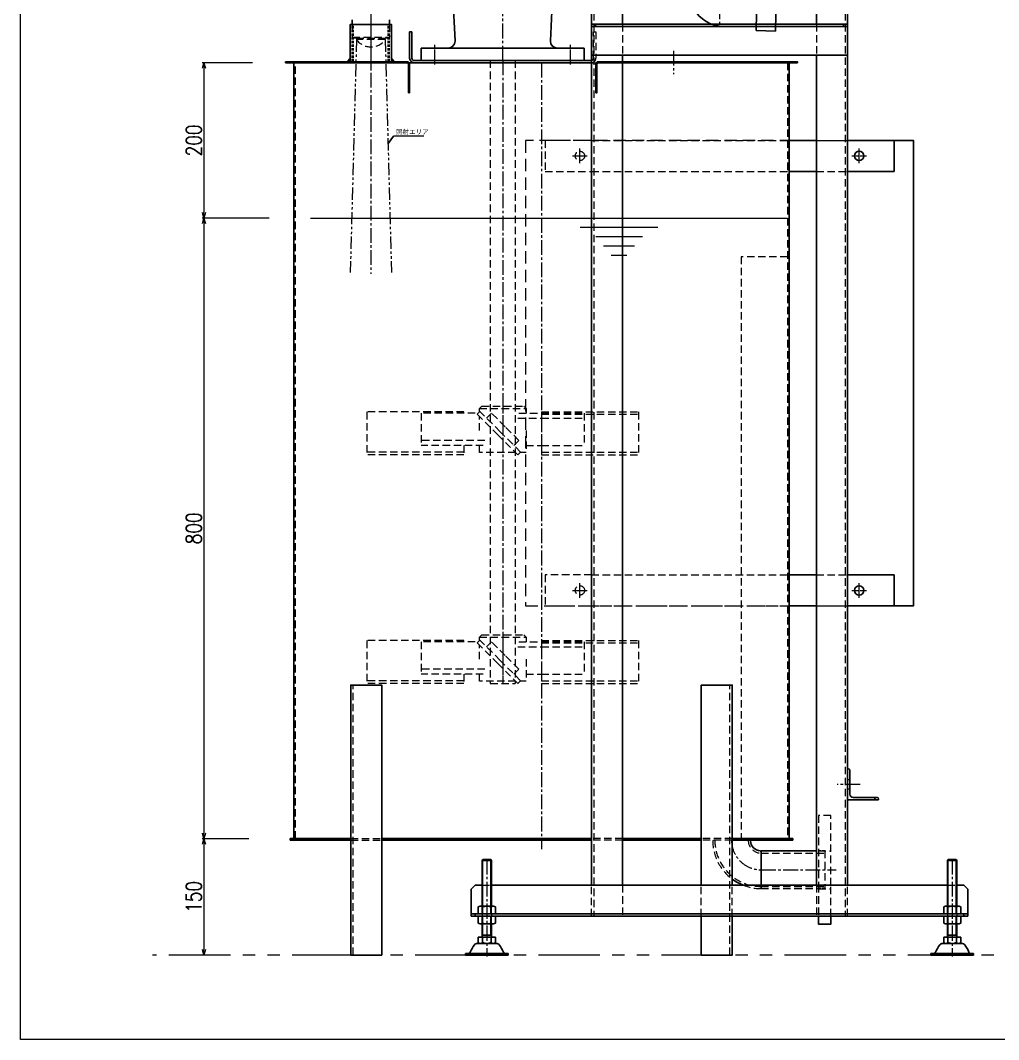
# Model space of a CAD drawing. Header units: millimetres. Extents: x 0 to 10987, y 0 to 7892.
# Drawn here: x 552 to 1813, y 4115 to 5429 of the extents above; entities that cross this region are included whole.
import ezdxf

# ---------------------------------------------------------------- set-up
doc = ezdxf.new("R2010")
doc.units = ezdxf.units.MM
for name, pattern in [('CENTER2', [28.575, 19.05, -3.175, 3.175, -3.175]), ('HIDDEN2', [4.7625, 3.175, -1.5875]), ('PHANTOM2', [31.75, 15.875, -3.175, 3.175, -3.175, 3.175, -3.175])]:
    doc.linetypes.add(name, pattern=pattern)
for name, color, linetype, lineweight in [('01_外形線', 7, 'Continuous', 25), ('02_細線', 5, 'Continuous', 13), ('03_かくれ線', 6, 'HIDDEN2', 13), ('04_中心線', 1, 'CENTER2', 9), ('05_仮想線', 2, 'PHANTOM2', 13), ('07_寸法線', 3, 'Continuous', 9)]:
    doc.layers.add(name, color=color, linetype=linetype, lineweight=lineweight)
doc.layers.add('10_補助線', color=8, linetype='Continuous', lineweight=13, plot=False)
doc.styles.get("Standard").update_dxf_attribs({"font": 'arial.ttf'})
doc.styles.add('寸法用', font='simplex.shx', dxfattribs={"width": 0.8, "bigfont": '@extfont2.shx'})
doc.dimstyles.get("Standard").update_dxf_attribs({"dimtxt": 0.18, "dimasz": 0.18, "dimexe": 0.18, "dimexo": 0.0625, "dimgap": 0.09, "dimtad": 0, "dimtih": 1, "dimtoh": 1, "dimdec": 4, "dimzin": 0, "dimdsep": 46, "dimtxsty": 'Standard', "dimcen": 0.09, "dimadec": 0, "dimazin": 0, "dimtfac": 1, "dimtdec": 4, "dimtofl": 0, "dimtmove": 0, "dimatfit": 3, "dimfxl": 1, "dimtolj": 1, "dimtzin": 0, "dimarcsym": 0})
doc.dimstyles.new('機械製図用', dxfattribs={"dimtxt": 3.5, "dimasz": 3.5, "dimexe": 2, "dimexo": 0, "dimgap": 1.2, "dimtad": 1, "dimdsep": 46, "dimtxsty": '寸法用', "dimblk": 'OPEN30', "dimcen": 0, "dimclrd": 256, "dimclre": 256, "dimclrt": 7, "dimazin": 2, "dimtm": 1e-09, "dimtfac": 0.75, "dimtmove": 0, "dimatfit": 3, "dimldrblk": 'OPEN30', "dimfxl": 1, "dimlwd": -1, "dimlwe": -1, "dimarcsym": 0})

# ---------------------------------------------------------------- blocks, each defined once
blk = doc.blocks.new('*U370')
at = {"layer": '04_中心線', "color": 0, "linetype": 'CENTER2', "transparency": 16777216}
for p, q in [((-9.5, 0), (-1.2, 0)), ((0, 1.2), (0, 9.5)), ((1.2, 0), (9.5, 0)), ((0, -9.5), (0, -1.2))]:
    blk.add_line(p, q, dxfattribs=at)
at = {"layer": '04_中心線', "color": 0, "linetype": 'Continuous', "transparency": 16777216}
for p, q in [((-0.6, 0), (0.6, 0)), ((0, -0.6), (0, 0.6))]:
    blk.add_line(p, q, dxfattribs=at)
blk = doc.blocks.new('*U371')
at = {"layer": '04_中心線', "color": 0, "linetype": 'CENTER2', "transparency": 16777216}
for p, q in [((-9.5, 0), (-1.2, 0)), ((0, 1.2), (0, 9.5)), ((1.2, 0), (9.5, 0)), ((0, -9.5), (0, -1.2))]:
    blk.add_line(p, q, dxfattribs=at)
at = {"layer": '04_中心線', "color": 0, "linetype": 'Continuous', "transparency": 16777216}
for p, q in [((-0.6, 0), (0.6, 0)), ((0, -0.6), (0, 0.6))]:
    blk.add_line(p, q, dxfattribs=at)
blk = doc.blocks.new('*U372')
at = {"layer": '04_中心線', "color": 0, "linetype": 'CENTER2', "transparency": 16777216}
for p, q in [((-9.5, 0), (-1.2, 0)), ((0, 1.2), (0, 9.5)), ((1.2, 0), (9.5, 0)), ((0, -9.5), (0, -1.2))]:
    blk.add_line(p, q, dxfattribs=at)
at = {"layer": '04_中心線', "color": 0, "linetype": 'Continuous', "transparency": 16777216}
for p, q in [((-0.6, 0), (0.6, 0)), ((0, -0.6), (0, 0.6))]:
    blk.add_line(p, q, dxfattribs=at)
blk = doc.blocks.new('*U373')
at = {"layer": '04_中心線', "color": 0, "linetype": 'CENTER2', "transparency": 16777216}
for p, q in [((-9.5, 0), (-1.2, 0)), ((0, 1.2), (0, 9.5)), ((1.2, 0), (9.5, 0)), ((0, -9.5), (0, -1.2))]:
    blk.add_line(p, q, dxfattribs=at)
at = {"layer": '04_中心線', "color": 0, "linetype": 'Continuous', "transparency": 16777216}
for p, q in [((-0.6, 0), (0.6, 0)), ((0, -0.6), (0, 0.6))]:
    blk.add_line(p, q, dxfattribs=at)
blk = doc.blocks.new('_Open30')
at = {"color": 0, "linetype": 'ByBlock', "lineweight": -2}
for p, q in [((-1, 0.27), (0, 0)), ((0, 0), (-1, -0.27)), ((0, 0), (-1, 0))]:
    blk.add_line(p, q, dxfattribs=at)
blk = doc.blocks.new('*D377')
at = {"layer": '07_寸法線', "transparency": 16777216}
for p, q in [((846.6, 4373.8), (786.6, 4373.8)), ((788.6, 4366.8), (788.6, 4230.8)), ((814.9, 4223.8), (786.6, 4223.8))]:
    blk.add_line(p, q, dxfattribs=at)
at = {"layer": 'Defpoints', "color": 0, "transparency": 16777216}
for p in [(848.6, 4373.8), (788.6, 4223.8), (816.9, 4223.8)]:
    blk.add_point(p, dxfattribs=at)
at = {"layer": '07_寸法線', "transparency": 16777216, "xscale": 7, "yscale": 7, "zscale": 7}
for p, rotation in [((788.6, 4373.8), 90), ((788.6, 4223.8), 270)]:
    blk.add_blockref('_Open30', p, dxfattribs=dict(at, rotation=rotation))
at = {"layer": '07_寸法線', "color": 7, "transparency": 16777216, "insert": (775.6, 4298.8), "char_height": 20, "attachment_point": 5, "rotation": 90, "style": '寸法用'}
blk.add_mtext('150', dxfattribs=at)
blk = doc.blocks.new('*D378')
at = {"layer": '07_寸法線', "transparency": 16777216}
for p, q in [((872.6, 5173.8), (786.6, 5173.8)), ((788.6, 5166.8), (788.6, 4380.8)), ((846.6, 4373.8), (786.6, 4373.8))]:
    blk.add_line(p, q, dxfattribs=at)
at = {"layer": 'Defpoints', "color": 0, "transparency": 16777216}
for p in [(874.6, 5173.8), (788.6, 4373.8), (848.6, 4373.8)]:
    blk.add_point(p, dxfattribs=at)
at = {"layer": '07_寸法線', "transparency": 16777216, "xscale": 7, "yscale": 7, "zscale": 7}
for p, rotation in [((788.6, 5173.8), 90), ((788.6, 4373.8), 270)]:
    blk.add_blockref('_Open30', p, dxfattribs=dict(at, rotation=rotation))
at = {"layer": '07_寸法線', "color": 7, "transparency": 16777216, "insert": (775.6, 4773.8), "char_height": 20, "attachment_point": 5, "rotation": 90, "style": '寸法用'}
blk.add_mtext('800', dxfattribs=at)
blk = doc.blocks.new('*D379')
at = {"layer": '07_寸法線', "transparency": 16777216}
for p, q in [((851.3, 5373.8), (786.6, 5373.8)), ((788.6, 5366.8), (788.6, 5180.8)), ((851.3, 5173.8), (786.6, 5173.8))]:
    blk.add_line(p, q, dxfattribs=at)
at = {"layer": 'Defpoints', "color": 0, "transparency": 16777216}
for p in [(853.3, 5373.8), (788.6, 5173.8), (853.3, 5173.8)]:
    blk.add_point(p, dxfattribs=at)
at = {"layer": '07_寸法線', "transparency": 16777216, "xscale": 7, "yscale": 7, "zscale": 7}
for p, rotation in [((788.6, 5373.8), 90), ((788.6, 5173.8), 270)]:
    blk.add_blockref('_Open30', p, dxfattribs=dict(at, rotation=rotation))
at = {"layer": '07_寸法線', "color": 7, "transparency": 16777216, "insert": (775.6, 5273.8), "char_height": 20, "attachment_point": 5, "rotation": 90, "style": '寸法用'}
blk.add_mtext('200', dxfattribs=at)

msp = doc.modelspace()

# ---------------------------------------------------------------- hatches: boundary and pattern name
at = {"layer": '01_外形線'}
h = msp.add_hatch(color=256, dxfattribs=at)
h.dxf.hatch_style = 1
h.paths.add_polyline_path([(977.392, 5379.838), (972.892, 5375.338), (977.392, 5375.338)])
h = msp.add_hatch(color=256, dxfattribs=at)
h.dxf.hatch_style = 1
h.paths.add_polyline_path([(1030.392, 5375.338), (1034.892, 5375.338), (1030.392, 5379.838)])

# ---------------------------------------------------------------- linework, layer by layer
for p, q in [((1500.704, 5415.37), (1502.06, 5482.356)), ((1527.055, 5481.85), (1525.699, 5414.864)), ((1453.392, 5421.229), (1500.803, 5420.269)), ((1525.699, 5414.864), (1500.704, 5415.37)), ((904.573, 5373.838), (1284.675, 5373.838))]:
    msp.add_line(p, q)
msp.add_arc((1458.033, 5464.043), 42.988, 199.299921, 263.802705)
for p, q in [((1104.892, 5562.838), (1112.383, 5402.257)), ((1242.892, 5562.838), (1235.402, 5402.257)), ((977.392, 5375.338), (977.392, 5415.338)), ((1030.392, 5375.338), (1030.392, 5415.338)), ((1053.892, 5379.838), (1053.892, 5413.838)), ((1053.892, 5413.838), (1056.892, 5413.838)), ((1056.892, 5413.838), (1056.892, 5379.838)), ((1618.392, 5420.838), (1288.392, 5420.838)), ((1293.392, 5423.838), (1293.392, 5420.838)), ((1613.392, 5423.838), (1613.392, 5420.838)), ((1068.892, 5376.838), (1068.892, 5392.838)), ((1068.892, 5392.838), (1173.892, 5392.838)), ((1102.987, 5392.838), (1103.392, 5392.838)), ((1278.892, 5392.838), (1173.892, 5392.838)), ((1244.798, 5392.838), (1244.392, 5392.838)), ((1278.892, 5392.838), (1278.892, 5376.838)), ((1050.892, 5375.338), (893.892, 5375.338)), ((893.892, 5375.338), (893.892, 5373.838)), ((893.892, 5373.838), (1050.892, 5373.838)), ((904.573, 4373.838), (904.573, 5373.838)), ((1030.392, 5375.338), (977.392, 5375.338)), ((1050.892, 5373.838), (1050.892, 5375.338)), ((1059.892, 5376.838), (1284.675, 5376.838)), ((1288.392, 5373.838), (1059.892, 5373.838)), ((1068.892, 5376.838), (1173.892, 5376.838)), ((1278.892, 5376.838), (1173.892, 5376.838)), ((1288.392, 5383.838), (1288.392, 4313.838)), ((1296.892, 5373.838), (1296.892, 5375.338)), ((1328.392, 5383.838), (1328.392, 4313.838)), ((1328.392, 5373.838), (1543.212, 5373.838)), ((1543.212, 4373.838), (1543.212, 5373.838)), ((1578.392, 5383.838), (1578.392, 4313.838)), ((1618.392, 5383.838), (1618.392, 4313.838)), ((1052.392, 5372.338), (1052.392, 5335.338)), ((1053.892, 5335.338), (1053.892, 5372.338)), ((1052.392, 5335.338), (1053.892, 5335.338)), ((1543.212, 5273.842), (1578.392, 5273.842)), ((1546.929, 5273.842), (1578.392, 5273.842)), ((1678.394, 5273.842), (1618.397, 5273.842)), ((1678.394, 5233.842), (1678.394, 5273.842)), ((1543.212, 5233.842), (1578.392, 5233.842)), ((1618.397, 5233.842), (1678.394, 5233.842)), ((1543.212, 4713.842), (1578.392, 4713.842)), ((1678.394, 4713.842), (1618.397, 4713.842)), ((1678.394, 4673.842), (1678.394, 4713.842)), ((1543.212, 4673.842), (1578.392, 4673.842)), ((1546.929, 4673.842), (1578.392, 4673.842)), ((1618.397, 4673.842), (1678.394, 4673.842)), ((1653.392, 4423.838), (1653.392, 4426.838)), ((899.892, 4371.838), (899.892, 4373.838)), ((977.945, 4373.838), (899.892, 4373.838)), ((977.945, 4371.838), (899.892, 4371.838)), ((1017.945, 4373.838), (1288.392, 4373.838)), ((1288.392, 4371.838), (1017.945, 4371.838)), ((1328.392, 4373.838), (1429.84, 4373.838)), ((1328.392, 4371.838), (1429.84, 4371.838)), ((1469.84, 4373.838), (1547.892, 4373.838)), ((1469.84, 4371.838), (1547.892, 4371.838)), ((1547.892, 4373.838), (1547.892, 4371.838)), ((1506.941, 4358.038), (1506.941, 4309.438)), ((1506.941, 4358.038), (1578.392, 4358.038)), ((1506.941, 4358.038), (1506.941, 4313.838)), ((1138.392, 4313.838), (1133.392, 4308.838)), ((1147.392, 4313.838), (1138.392, 4313.838)), ((1159.392, 4313.838), (1747.392, 4313.838)), ((1759.392, 4313.838), (1768.392, 4313.838)), ((1768.392, 4313.838), (1773.392, 4308.838)), ((1133.392, 4308.838), (1133.392, 4273.838)), ((1773.392, 4273.838), (1773.392, 4308.838)), ((1773.392, 4276.838), (1133.392, 4276.838)), ((1133.392, 4273.838), (1773.392, 4273.838)), ((1138.392, 4276.838), (1138.392, 4273.838)), ((1768.392, 4276.838), (1768.392, 4273.838))]:
    msp.add_line(p, q, dxfattribs=at)
at = {"layer": '01_外形線', "linetype": 'Continuous'}
for p, q in [((979.991, 5429.255), (979.991, 5423.338)), ((1027.794, 5429.255), (1027.794, 5423.338))]:
    msp.add_line(p, q, dxfattribs=at)
at = {"layer": '01_外形線', "ltscale": 3}
for p, q in [((1284.675, 5376.838), (1287.892, 5376.838)), ((977.945, 4273.838), (977.945, 4313.838)), ((1017.945, 4273.838), (1017.945, 4313.838))]:
    msp.add_line(p, q, dxfattribs=at)
at = {"layer": '01_外形線'}
for points in [[(1328.392, 5423.838), (1328.392, 5623.838), (1288.392, 5623.838), (1288.392, 5423.838)], [(1578.392, 5423.838), (1578.392, 5623.838), (1618.392, 5623.838), (1618.392, 5423.838)], [(1030.392, 5415.338), (1030.392, 5423.338), (977.392, 5423.338), (977.392, 5415.338)], [(977.392, 5379.838), (977.392, 5375.338), (972.892, 5375.338), (977.392, 5379.838)], [(1030.392, 5379.838), (1030.392, 5375.338), (1034.892, 5375.338), (1030.392, 5379.838)], [(1618.392, 5273.842), (1703.394, 5273.842), (1703.394, 4673.842), (1618.392, 4673.842)], [(1017.945, 4313.838), (1017.945, 4571.838), (977.945, 4571.838), (977.945, 4313.838)], [(1429.84, 4313.838), (1429.84, 4571.838), (1469.84, 4571.838), (1469.84, 4313.838)], [(1148.339, 4346.836), (1147.392, 4345.889)], [(1159.392, 4345.889), (1147.392, 4345.889)], [(1147.392, 4345.889), (1147.392, 4286.838)], [(1158.445, 4346.836), (1148.339, 4346.836)], [(1159.392, 4345.889), (1158.445, 4346.836)], [(1159.392, 4345.889), (1159.392, 4286.838)], [(1748.339, 4346.836), (1747.392, 4345.889)], [(1759.392, 4345.889), (1747.392, 4345.889)], [(1747.392, 4345.889), (1747.392, 4286.838)], [(1758.445, 4346.836), (1748.339, 4346.836)], [(1759.392, 4345.889), (1758.445, 4346.836)], [(1759.392, 4345.889), (1759.392, 4286.838)], [(1142.392, 4285.738), (1143.449, 4286.348)], [(1142.392, 4276.838), (1142.392, 4285.738)], [(1145.277, 4286.838), (1161.507, 4286.838)], [(1147.892, 4276.838), (1147.892, 4285.738)], [(1158.892, 4276.838), (1158.892, 4285.738)], [(1163.336, 4286.348), (1164.392, 4285.738)], [(1164.392, 4285.738), (1164.392, 4276.838)], [(1742.392, 4285.738), (1743.449, 4286.348)], [(1742.392, 4276.838), (1742.392, 4285.738)], [(1745.277, 4286.838), (1761.507, 4286.838)], [(1747.892, 4276.838), (1747.892, 4285.738)], [(1758.892, 4276.838), (1758.892, 4285.738)], [(1763.336, 4286.348), (1764.392, 4285.738)], [(1764.392, 4285.738), (1764.392, 4276.838)], [(1017.945, 4273.838), (1017.945, 4223.838), (977.945, 4223.838), (977.945, 4273.838)], [(1142.391, 4273.838), (1142.391, 4264.938)], [(1142.391, 4273.838), (1164.391, 4273.838)], [(1142.392, 4276.838), (1164.392, 4276.838)], [(1147.891, 4273.838), (1147.891, 4264.938)], [(1158.891, 4273.838), (1158.891, 4264.938)], [(1164.391, 4264.938), (1164.391, 4273.838)], [(1429.84, 4273.838), (1429.84, 4223.838), (1469.84, 4223.838), (1469.84, 4273.838)], [(1580.938, 4273.838), (1580.938, 4263.738), (1596.938, 4263.738), (1596.938, 4273.838)], [(1742.391, 4273.838), (1742.391, 4264.938)], [(1742.391, 4273.838), (1764.391, 4273.838)], [(1742.392, 4276.838), (1764.392, 4276.838)], [(1747.891, 4273.838), (1747.891, 4264.938)], [(1758.891, 4273.838), (1758.891, 4264.938)], [(1764.391, 4264.938), (1764.391, 4273.838)], [(1142.391, 4264.938), (1143.448, 4264.328)], [(1145.277, 4263.838), (1161.506, 4263.838)], [(1147.392, 4263.838), (1147.392, 4249.336)], [(1159.392, 4263.838), (1159.392, 4249.336)], [(1163.335, 4264.328), (1164.391, 4264.938)], [(1742.391, 4264.938), (1743.448, 4264.328)], [(1745.277, 4263.838), (1761.506, 4263.838)], [(1747.392, 4263.838), (1747.392, 4249.336)], [(1759.392, 4263.838), (1759.392, 4249.336)], [(1763.335, 4264.328), (1764.391, 4264.938)], [(1164.392, 4246.836), (1142.392, 4246.836)], [(1142.392, 4246.836), (1142.392, 4239.936)], [(1147.392, 4249.336), (1147.392, 4247.336)], [(1147.892, 4246.836), (1147.892, 4239.936)], [(1148.339, 4249.336), (1153.392, 4249.336)], [(1158.445, 4249.336), (1153.392, 4249.336)], [(1158.892, 4246.836), (1158.892, 4239.936)], [(1159.392, 4247.336), (1159.392, 4249.336)], [(1164.392, 4239.936), (1164.392, 4246.836)], [(1764.392, 4246.836), (1742.392, 4246.836)], [(1742.392, 4246.836), (1742.392, 4239.936)], [(1747.392, 4249.336), (1747.392, 4247.336)], [(1747.892, 4246.836), (1747.892, 4239.936)], [(1748.339, 4249.336), (1753.392, 4249.336)], [(1758.445, 4249.336), (1753.392, 4249.336)], [(1758.892, 4246.836), (1758.892, 4239.936)], [(1759.392, 4247.336), (1759.392, 4249.336)], [(1764.392, 4239.936), (1764.392, 4246.836)], [(1141.317, 4238.836), (1153.392, 4238.836)], [(1142.392, 4239.936), (1143.449, 4239.326)], [(1161.507, 4238.836), (1145.612, 4238.852)], [(1165.467, 4238.836), (1153.392, 4238.836)], [(1163.336, 4239.326), (1164.392, 4239.936)], [(1741.317, 4238.836), (1753.392, 4238.836)], [(1742.392, 4239.936), (1743.449, 4239.326)], [(1761.507, 4238.836), (1745.612, 4238.852)], [(1765.467, 4238.836), (1753.392, 4238.836)], [(1763.336, 4239.326), (1764.392, 4239.936)], [(1125.892, 4225.838), (1125.892, 4223.838)], [(1125.892, 4225.838), (1180.892, 4225.838)], [(1125.892, 4223.838), (1180.892, 4223.838)], [(1180.892, 4225.838), (1180.892, 4223.838)], [(1725.892, 4225.838), (1725.892, 4223.838)], [(1725.892, 4225.838), (1780.892, 4225.838)], [(1725.892, 4223.838), (1780.892, 4223.838)], [(1780.892, 4225.838), (1780.892, 4223.838)]]:
    msp.add_lwpolyline(points, dxfattribs=at)
msp.add_lwpolyline([(1288.392, 5383.838), (1618.392, 5383.838), (1618.392, 5423.838), (1288.392, 5423.838)], close=True, dxfattribs=at)
for points in [[(1553.892, 5373.838), (1296.892, 5373.838, 0.41421356), (1295.392, 5372.338), (1295.392, 5335.338), (1293.892, 5335.338), (1293.892, 5372.338, -0.41421356), (1296.892, 5375.338), (1553.892, 5375.338)], [(1658.392, 4423.838), (1658.392, 4424.838, 0.41421356), (1656.392, 4426.838), (1625.892, 4426.838, -0.41421356), (1621.392, 4431.338), (1621.392, 4461.838, 0.41421356), (1619.392, 4463.838), (1618.392, 4463.838), (1618.392, 4423.838)]]:
    msp.add_lwpolyline(points, format="xyb", close=True, dxfattribs=at)
for points in [[(1491.941, 4371.838), (1493.163, 4371.059, 0.38152413), (1506.163, 4358.06), (1506.941, 4356.838)], [(1147.892, 4285.738, 0.34253647), (1143.449, 4286.348)], [(1158.892, 4285.738, 0.20000001), (1147.892, 4285.738)], [(1163.336, 4286.348, 0.3425365), (1158.892, 4285.738)], [(1747.892, 4285.738, 0.34253647), (1743.449, 4286.348)], [(1758.892, 4285.738, 0.20000001), (1747.892, 4285.738)], [(1763.336, 4286.348, 0.3425365), (1758.892, 4285.738)], [(1143.448, 4264.328, 0.34253647), (1147.891, 4264.938)], [(1147.891, 4264.938, 0.20000001), (1158.891, 4264.938)], [(1158.891, 4264.938, 0.3425365), (1163.335, 4264.328)], [(1743.448, 4264.328, 0.34253647), (1747.891, 4264.938)], [(1747.891, 4264.938, 0.20000001), (1758.891, 4264.938)], [(1758.891, 4264.938, 0.3425365), (1763.335, 4264.328)], [(1146.892, 4246.836, 0.41421356), (1147.392, 4247.336)], [(1159.392, 4247.336, 0.41421356), (1159.892, 4246.836)], [(1746.892, 4246.836, 0.41421356), (1747.392, 4247.336)], [(1759.392, 4247.336, 0.41421356), (1759.892, 4246.836)], [(1137.311, 4236.828, 0.053788), (1131.851, 4227.595)], [(1141.317, 4238.836, 0.23659961), (1137.311, 4236.828)], [(1143.449, 4239.326, 0.34253647), (1147.892, 4239.936)], [(1147.892, 4239.936, 0.20000001), (1158.892, 4239.936)], [(1158.892, 4239.936, 0.3425365), (1163.336, 4239.326)], [(1169.473, 4236.828, 0.23659961), (1165.467, 4238.836)], [(1174.933, 4227.595, 0.053788), (1169.473, 4236.828)], [(1737.311, 4236.828, 0.053788), (1731.851, 4227.595)], [(1741.317, 4238.836, 0.23659961), (1737.311, 4236.828)], [(1743.449, 4239.326, 0.34253647), (1747.892, 4239.936)], [(1747.892, 4239.936, 0.20000001), (1758.892, 4239.936)], [(1758.892, 4239.936, 0.3425365), (1763.336, 4239.326)], [(1769.473, 4236.828, 0.23659961), (1765.467, 4238.836)], [(1774.933, 4227.595, 0.053788), (1769.473, 4236.828)], [(1129.12, 4225.836, 0.29413079), (1131.851, 4227.595)], [(1174.933, 4227.595, 0.29413079), (1177.664, 4225.836)], [(1729.12, 4225.836, 0.29413079), (1731.851, 4227.595)], [(1774.933, 4227.595, 0.29413079), (1777.664, 4225.836)]]:
    msp.add_lwpolyline(points, format="xyb", dxfattribs=at)
for centre in [(1633.394, 5253.842), (1633.394, 4693.842)]:
    msp.add_circle(centre, 6, dxfattribs=at)
for centre, radius, start, end in [((1103.392, 5401.838), 9, 270, 0), ((1244.392, 5401.838), 9, 180, 270), ((1050.892, 5372.338), 3, 0, 90), ((1050.892, 5372.338), 1.5, 0, 90), ((1059.892, 5379.838), 6, 180, 270), ((1059.892, 5379.838), 3, 180, 270), ((1506.941, 4371.838), 62.4, 233.518076, 248.355016)]:
    msp.add_arc(centre, radius, start, end, dxfattribs=at)
at = {"layer": '02_細線'}
for p, q in [((925.892, 5173.838), (1541.212, 5173.838)), ((1273.892, 5161.838), (1373.892, 5161.838)), ((1293.892, 5149.838), (1353.892, 5149.838)), ((1303.892, 5137.838), (1343.892, 5137.838)), ((1313.892, 5125.838), (1333.892, 5125.838))]:
    msp.add_line(p, q, dxfattribs=at)
for points in [[(1148.339, 4286.838), (1148.339, 4346.836)], [(1158.445, 4286.838), (1158.445, 4346.836)], [(1748.339, 4286.838), (1748.339, 4346.836)], [(1758.445, 4286.838), (1758.445, 4346.836)], [(1148.339, 4249.336), (1148.339, 4263.838)], [(1158.445, 4249.336), (1158.445, 4263.838)], [(1748.339, 4249.336), (1748.339, 4263.838)], [(1758.445, 4249.336), (1758.445, 4263.838)], [(1148.339, 4249.336), (1147.392, 4247.691)], [(1158.445, 4249.336), (1159.392, 4247.691)], [(1748.339, 4249.336), (1747.392, 4247.691)], [(1758.445, 4249.336), (1759.392, 4247.691)]]:
    msp.add_lwpolyline(points, dxfattribs=at)
at = {"layer": '03_かくれ線', "ltscale": 3}
for p, q in [((1291.392, 5623.838), (1291.392, 4273.838)), ((1615.392, 5623.838), (1615.392, 4273.838)), ((979.991, 5423.338), (979.991, 5406.755)), ((1027.794, 5423.338), (1027.794, 5406.755)), ((1288.392, 5423.838), (1288.392, 5383.838)), ((1290.892, 5413.838), (1293.892, 5413.838)), ((1290.892, 5379.838), (1290.892, 5413.838)), ((1293.892, 5413.838), (1293.892, 5379.838)), ((1328.392, 5423.838), (1328.392, 5383.838)), ((1578.392, 5423.838), (1578.392, 5383.838)), ((1618.392, 5423.838), (1618.392, 5383.838)), ((979.991, 5406.755), (1027.794, 5406.755)), ((981.723, 5405.755), (979.991, 5406.755)), ((985.342, 5405.755), (981.723, 5405.755)), ((985.342, 5405.755), (985.342, 5403.755)), ((985.342, 5405.755), (1022.442, 5405.755)), ((1022.442, 5403.755), (985.342, 5403.755)), ((1022.442, 5403.755), (1022.442, 5405.755)), ((1026.062, 5405.755), (1022.442, 5405.755)), ((1026.062, 5405.755), (1027.794, 5406.755)), ((906.573, 4373.838), (906.573, 5373.838)), ((978.892, 5375.338), (978.892, 5373.838)), ((1028.892, 5375.338), (1028.892, 5373.838)), ((1157.892, 5376.838), (1157.892, 4573.838)), ((1189.892, 5376.838), (1189.892, 4573.838)), ((1288.392, 5373.838), (1328.392, 5373.838)), ((1351.892, 5375.338), (1351.892, 5373.838)), ((1435.892, 5375.338), (1435.892, 5373.838)), ((1541.212, 5373.838), (1541.212, 4373.838)), ((1578.392, 5273.842), (1618.392, 5273.842)), ((1578.392, 5233.842), (1618.392, 5233.842)), ((1146.892, 4931.511), (1143.892, 4928.511)), ((1143.892, 4928.511), (1203.892, 4928.511)), ((1143.892, 4923.837), (1143.892, 4928.511)), ((1146.892, 4931.511), (1200.892, 4931.511)), ((1173.892, 4931.511), (1173.892, 4871.511)), ((1200.892, 4931.511), (1203.892, 4928.511)), ((1203.892, 4928.511), (1203.892, 4922.371)), ((998.892, 4923.837), (998.892, 4868.631)), ((1123.892, 4923.837), (998.892, 4923.837)), ((1068.892, 4922.371), (1068.892, 4880.652)), ((1138.44, 4922.371), (1068.892, 4922.371)), ((1123.892, 4922.371), (1123.892, 4923.837)), ((1143.892, 4900.011), (1143.892, 4918.076)), ((1159.397, 4922.371), (1153.033, 4916.007)), ((1177.074, 4904.693), (1159.397, 4922.371)), ((1193.412, 4916.007), (1223.892, 4916.007)), ((1194.698, 4922.371), (1223.892, 4922.371)), ((1223.892, 4923.837), (1348.892, 4923.837)), ((1223.892, 4923.837), (1223.892, 4868.631)), ((1223.892, 4922.371), (1278.892, 4922.371)), ((1223.892, 4920.957), (1348.892, 4920.957)), ((1223.892, 4916.007), (1278.892, 4916.007)), ((1278.892, 4922.371), (1278.892, 4880.652)), ((1348.892, 4923.837), (1348.892, 4868.631)), ((1194.752, 4887.016), (1177.074, 4904.693)), ((1203.892, 4900.011), (1203.892, 4871.511)), ((1150.949, 4887.016), (1068.892, 4887.016)), ((1148.82, 4880.652), (1068.892, 4880.652)), ((1123.892, 4880.652), (1123.892, 4868.631)), ((1143.892, 4871.511), (1143.892, 4880.652)), ((1188.388, 4880.652), (1194.752, 4887.016)), ((1203.892, 4880.652), (1223.892, 4880.652)), ((1223.892, 4880.652), (1278.892, 4880.652)), ((1123.892, 4872.166), (998.892, 4872.166)), ((1123.892, 4868.631), (998.892, 4868.631)), ((1190.457, 4871.511), (1143.892, 4871.511)), ((1203.892, 4871.511), (1196.218, 4871.511)), ((1223.892, 4872.166), (1348.892, 4872.166)), ((1223.892, 4868.631), (1348.892, 4868.631)), ((1578.392, 4713.842), (1618.392, 4713.842)), ((1578.392, 4673.842), (1618.392, 4673.842)), ((998.892, 4629.044), (998.892, 4573.837)), ((1123.892, 4629.044), (998.892, 4629.044)), ((1068.892, 4627.577), (1068.892, 4585.858)), ((1138.44, 4627.577), (1068.892, 4627.577)), ((1123.892, 4627.577), (1123.892, 4629.044)), ((1146.892, 4636.718), (1143.892, 4633.718)), ((1143.892, 4633.718), (1203.892, 4633.718)), ((1143.892, 4629.044), (1143.892, 4633.718)), ((1146.892, 4636.718), (1200.892, 4636.718)), ((1159.397, 4627.577), (1153.033, 4621.213)), ((1177.074, 4609.9), (1159.397, 4627.577)), ((1173.892, 4636.718), (1173.892, 4576.718)), ((1194.698, 4627.577), (1223.892, 4627.577)), ((1200.892, 4636.718), (1203.892, 4633.718)), ((1203.892, 4633.718), (1203.892, 4627.577)), ((1223.892, 4629.044), (1348.892, 4629.044)), ((1223.892, 4629.044), (1223.892, 4573.837)), ((1223.892, 4627.577), (1278.892, 4627.577)), ((1223.892, 4626.163), (1348.892, 4626.163)), ((1278.892, 4627.577), (1278.892, 4585.858)), ((1348.892, 4629.044), (1348.892, 4573.837)), ((1143.892, 4605.218), (1143.892, 4623.283)), ((1193.412, 4621.213), (1223.892, 4621.213)), ((1223.892, 4621.213), (1278.892, 4621.213)), ((1194.752, 4592.222), (1177.074, 4609.9)), ((1203.892, 4605.218), (1203.892, 4576.718)), ((1150.949, 4592.222), (1068.892, 4592.222)), ((1148.82, 4585.858), (1068.892, 4585.858)), ((1123.892, 4585.858), (1123.892, 4573.837)), ((1143.892, 4576.718), (1143.892, 4585.858)), ((1188.388, 4585.858), (1194.752, 4592.222)), ((1203.892, 4585.858), (1223.892, 4585.858)), ((1223.892, 4585.858), (1278.892, 4585.858)), ((1123.892, 4577.373), (998.892, 4577.373)), ((1123.892, 4573.837), (998.892, 4573.837)), ((1190.457, 4576.718), (1143.892, 4576.718)), ((1157.892, 4573.838), (1189.892, 4573.838)), ((1203.892, 4576.718), (1196.218, 4576.718)), ((1223.892, 4577.373), (1348.892, 4577.373)), ((1223.892, 4573.837), (1348.892, 4573.837)), ((980.945, 4223.838), (980.945, 4571.838)), ((1466.84, 4223.838), (1466.84, 4571.838)), ((1621.392, 4449.838), (1618.392, 4449.838)), ((1621.392, 4437.838), (1618.392, 4437.838)), ((977.945, 4373.838), (1017.945, 4373.838)), ((977.945, 4371.838), (1017.945, 4371.838)), ((1328.392, 4373.838), (1288.392, 4373.838)), ((1328.392, 4371.838), (1288.392, 4371.838)), ((1469.84, 4373.838), (1429.84, 4373.838)), ((1469.84, 4371.838), (1429.84, 4371.838)), ((1445.741, 4371.838), (1444.546, 4371.076)), ((1506.941, 4355.238), (1588.938, 4355.238)), ((1580.938, 4358.288), (1596.938, 4358.288)), ((1588.938, 4358.038), (1588.938, 4309.438)), ((1147.392, 4313.838), (1159.392, 4313.838)), ((1429.84, 4273.838), (1429.84, 4313.838)), ((1469.84, 4273.838), (1469.84, 4313.838)), ((1506.18, 4309.442), (1506.941, 4310.638)), ((1506.941, 4313.838), (1506.941, 4309.438)), ((1506.941, 4312.238), (1588.938, 4312.238)), ((1506.941, 4309.438), (1580.938, 4309.438)), ((1580.938, 4313.838), (1580.938, 4273.838)), ((1596.938, 4273.838), (1596.938, 4313.838)), ((1747.392, 4313.838), (1759.392, 4313.838)), ((1580.938, 4309.188), (1596.938, 4309.188)), ((1147.392, 4276.838), (1147.392, 4273.838)), ((1159.392, 4276.838), (1159.392, 4273.838)), ((1747.392, 4276.838), (1747.392, 4273.838)), ((1759.392, 4276.838), (1759.392, 4273.838))]:
    msp.add_line(p, q, dxfattribs=at)
at = {"layer": '03_かくれ線'}
for p, q in [((979.991, 5375.338), (979.991, 5423.338)), ((981.47, 5375.338), (981.47, 5423.338)), ((1026.315, 5375.338), (1026.315, 5423.338)), ((1027.794, 5375.338), (1027.794, 5423.338)), ((1588.938, 4358.038), (1578.392, 4358.038)), ((1588.938, 4309.438), (1580.938, 4309.438))]:
    msp.add_line(p, q, dxfattribs=at)
at = {"layer": '03_かくれ線', "ltscale": 3, "transparency": 33554559}
for p, q in [((1288.392, 5273.842), (1228.394, 5273.842)), ((1228.394, 5273.842), (1228.394, 5233.842)), ((1288.392, 5273.842), (1543.212, 5273.842)), ((1228.394, 5233.842), (1288.392, 5233.842)), ((1288.392, 5233.842), (1543.212, 5233.842)), ((1288.392, 4713.842), (1228.394, 4713.842)), ((1228.394, 4713.842), (1228.394, 4673.842)), ((1288.392, 4713.842), (1543.212, 4713.842)), ((1228.394, 4673.842), (1288.392, 4673.842)), ((1288.392, 4673.842), (1543.212, 4673.842))]:
    msp.add_line(p, q, dxfattribs=at)
at = {"layer": '03_かくれ線', "ltscale": 5, "transparency": 33554559}
for p, q in [((1578.392, 5273.842), (1618.392, 5273.842)), ((1578.392, 4673.842), (1618.392, 4673.842))]:
    msp.add_line(p, q, dxfattribs=at)
msp.add_lwpolyline([(1546.929, 5273.842), (1203.394, 5273.842), (1203.394, 4673.842), (1546.929, 4673.842)], dxfattribs=at)
at = {"layer": '03_かくれ線', "ltscale": 3}
for points in [[(1541.212, 5123.838), (1481.212, 5123.838), (1481.212, 4373.838)], [(1167.175, 4894.794), (1193.338, 4868.631), (1196.873, 4872.166), (1170.71, 4898.329), (1144.548, 4924.492), (1141.012, 4920.957), (1167.175, 4894.794)], [(1167.175, 4600), (1193.338, 4573.837), (1196.873, 4577.373), (1170.71, 4603.536), (1144.548, 4629.699), (1141.012, 4626.163), (1167.175, 4600)], [(1596.938, 4313.838), (1596.938, 4403.738), (1580.938, 4403.738), (1580.938, 4313.838)], [(1328.392, 4313.838), (1328.392, 4273.838), (1288.392, 4273.838), (1288.392, 4313.838)], [(1578.392, 4313.838), (1578.392, 4273.838), (1618.392, 4273.838), (1618.392, 4313.838)], [(1147.392, 4263.838), (1147.392, 4286.838)], [(1148.339, 4263.838), (1148.339, 4286.838)], [(1158.445, 4263.838), (1158.445, 4286.838)], [(1159.392, 4263.838), (1159.392, 4286.838)], [(1747.392, 4263.838), (1747.392, 4286.838)], [(1748.339, 4263.838), (1748.339, 4286.838)], [(1758.445, 4263.838), (1758.445, 4286.838)], [(1759.392, 4263.838), (1759.392, 4286.838)]]:
    msp.add_lwpolyline(points, dxfattribs=at)
at = {"layer": '03_かくれ線', "ltscale": 3, "transparency": 33554559}
for centre in [(1273.394, 5253.842), (1273.394, 4693.842)]:
    msp.add_circle(centre, 6, dxfattribs=at)
at = {"layer": '03_かくれ線', "ltscale": 3}
for centre, radius, start, end in [((1003.892, 5417.365), 23.007, 216.266948, 323.733052), ((1287.892, 5379.838), 6, 270, 0), ((1287.892, 5379.838), 3, 270, 0), ((1506.941, 4371.838), 62.4, 180.69925, 233.518076), ((1506.941, 4371.838), 59.6, 180, 270), ((1506.941, 4371.838), 16.6, 180, 270), ((1506.941, 4371.838), 62.4, 248.355016, 269.30075)]:
    msp.add_arc(centre, radius, start, end, dxfattribs=at)
at = {"layer": '04_中心線'}
for p, q in [((1173.892, 5376.838), (1173.892, 5865.838)), ((1453.392, 5534.835), (1453.392, 5421.229)), ((1003.892, 5446.702), (1003.892, 5101.872)), ((1003.892, 5428.338), (1003.892, 5370.338)), ((1086.392, 5371.838), (1086.392, 5397.838)), ((1261.392, 5371.838), (1261.392, 5397.838)), ((1393.892, 5389.402), (1393.892, 5359.402)), ((1003.892, 5382.088), (1003.892, 5367.088)), ((1173.892, 5376.838), (1173.892, 4573.838)), ((1223.892, 5373.838), (1223.892, 4360.145)), ((1634.892, 4443.838), (1604.892, 4443.838)), ((1506.941, 4333.738), (1603.598, 4333.738)), ((1153.392, 4290.338), (1153.392, 4260.338)), ((1753.392, 4290.338), (1753.392, 4260.338))]:
    msp.add_line(p, q, dxfattribs=at)
for points in [[(1153.392, 4346.836), (1153.392, 4222.044)], [(1753.392, 4346.836), (1753.392, 4222.044)]]:
    msp.add_lwpolyline(points, dxfattribs=at)
msp.add_arc((1506.941, 4371.838), 38.1, 180, 270, dxfattribs=at)
at = {"layer": '05_仮想線'}
for p, q in [((985.342, 5403.755), (977.356, 5103.755)), ((1022.442, 5403.755), (1030.429, 5103.755))]:
    msp.add_line(p, q, dxfattribs=at)
at = {"layer": '05_仮想線', "ltscale": 5}
msp.add_line((4791.664, 4223.838), (722.359, 4223.838), dxfattribs=at)
at = {"layer": '07_寸法線', "linetype": 'Continuous'}
msp.add_line((1072.172, 5279.244), (1032.973, 5279.244), dxfattribs=at)
at = {"layer": '10_補助線'}
for p, q in [((1050.892, 5374.588), (893.892, 5374.588)), ((1296.892, 5374.588), (1553.892, 5374.588)), ((1053.892, 5372.338), (1052.392, 5372.338)), ((1053.142, 5335.338), (1053.142, 5372.338)), ((1293.892, 5372.338), (1295.392, 5372.338)), ((1294.642, 5335.338), (1294.642, 5372.338))]:
    msp.add_line(p, q, dxfattribs=at)
for centre, start, end in [((1050.892, 5372.338), 0, 90), ((1296.892, 5372.338), 90, 180)]:
    msp.add_arc(centre, 2.25, start, end, dxfattribs=at)
at = {"layer": 'Defpoints', "color": 3, "lineweight": 0}
msp.add_lwpolyline([(4906.487, 4114.794), (552.041, 4114.794), (552.041, 7172.84), (4906.487, 7172.84)], close=True, dxfattribs=at)

# ---------------------------------------------------------------- block references
at = {"layer": '04_中心線', "linetype": 'CENTER2', "transparency": 33554559}
for name, p in [('*U371', (1273.394, 5253.842)), ('*U373', (1273.394, 4693.842))]:
    msp.add_blockref(name, p, dxfattribs=at)
at = {"layer": '04_中心線', "linetype": 'CENTER2'}
for name, p in [('*U370', (1633.394, 5253.842)), ('*U372', (1633.394, 4693.842))]:
    msp.add_blockref(name, p, dxfattribs=at)

# ---------------------------------------------------------------- texts
at = {"layer": '07_寸法線', "linetype": 'Continuous'}
msp.add_text('照射エリア', height=6, dxfattribs=at).set_placement((1036.268, 5281.8))

# ---------------------------------------------------------------- dimensions: what is measured, and where the dimension line sits
at = {"layer": '07_寸法線'}
for base, p1, p2, picture, middle in [((788.612, 5173.838), (853.291, 5373.838), (853.291, 5173.838), '*D379', (775.612, 5273.838)), ((788.612, 4373.838), (874.61, 5173.838), (848.61, 4373.838), '*D378', (775.612, 4773.838)), ((788.612, 4223.838), (848.61, 4373.838), (816.881, 4223.838), '*D377', (775.612, 4298.838))]:
    dim = msp.add_linear_dim(base=base, p1=p1, p2=p2, angle=90, dimstyle='機械製図用', override={"dimtxt": 20, "dimasz": 7, "dimexo": 2, "dimgap": 3}, dxfattribs=at)
    dim.commit()
    dim.dimension.update_dxf_attribs({"geometry": picture, "text_midpoint": middle})

# ---------------------------------------------------------------- leaders
at = {"layer": '07_寸法線', "linetype": 'Continuous'}
msp.add_leader([(1026.009, 5269.791), (1032.973, 5279.244)], dimstyle='Standard', override={"dimgap": 1, "dimtad": 0}, dxfattribs=at)

doc.saveas('drawing.dxf')
